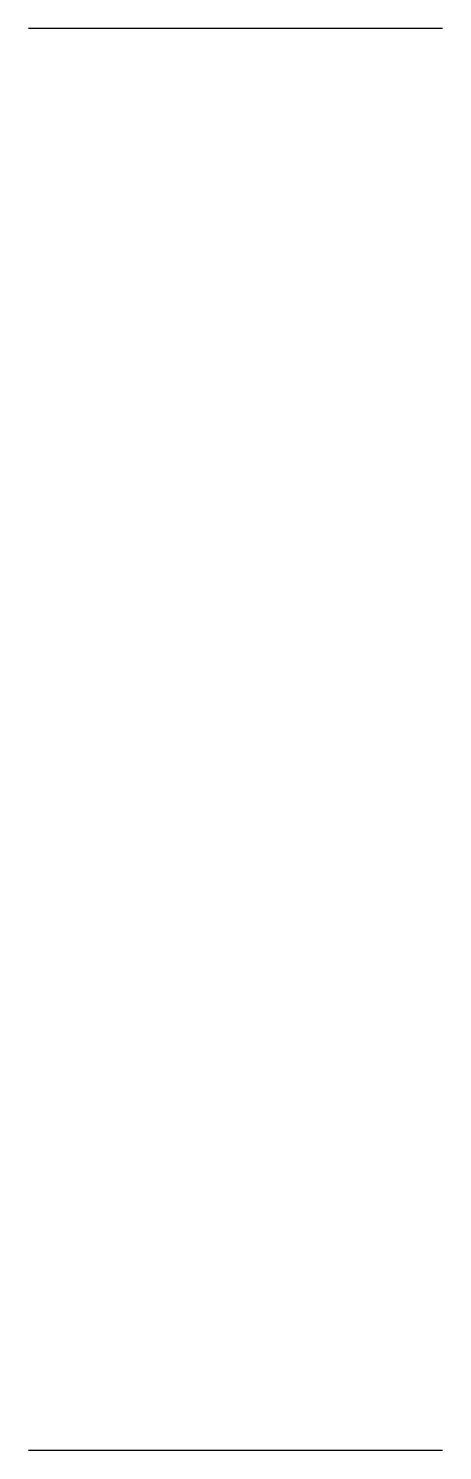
# Model space of a CAD drawing. Extents: x -150 to 150, y -515 to 515.
import ezdxf

# ---------------------------------------------------------------- set-up
doc = ezdxf.new("R2010")
doc.units = 0
doc.layers.get('0').update_dxf_attribs({"linetype": 'CONTINUOUS'})

msp = doc.modelspace()

# ---------------------------------------------------------------- linework, layer by layer
for p, q in [((150, 515), (-150, 515)), ((150, -515), (-150, -515))]:
    msp.add_line(p, q)

doc.saveas('drawing.dxf')
